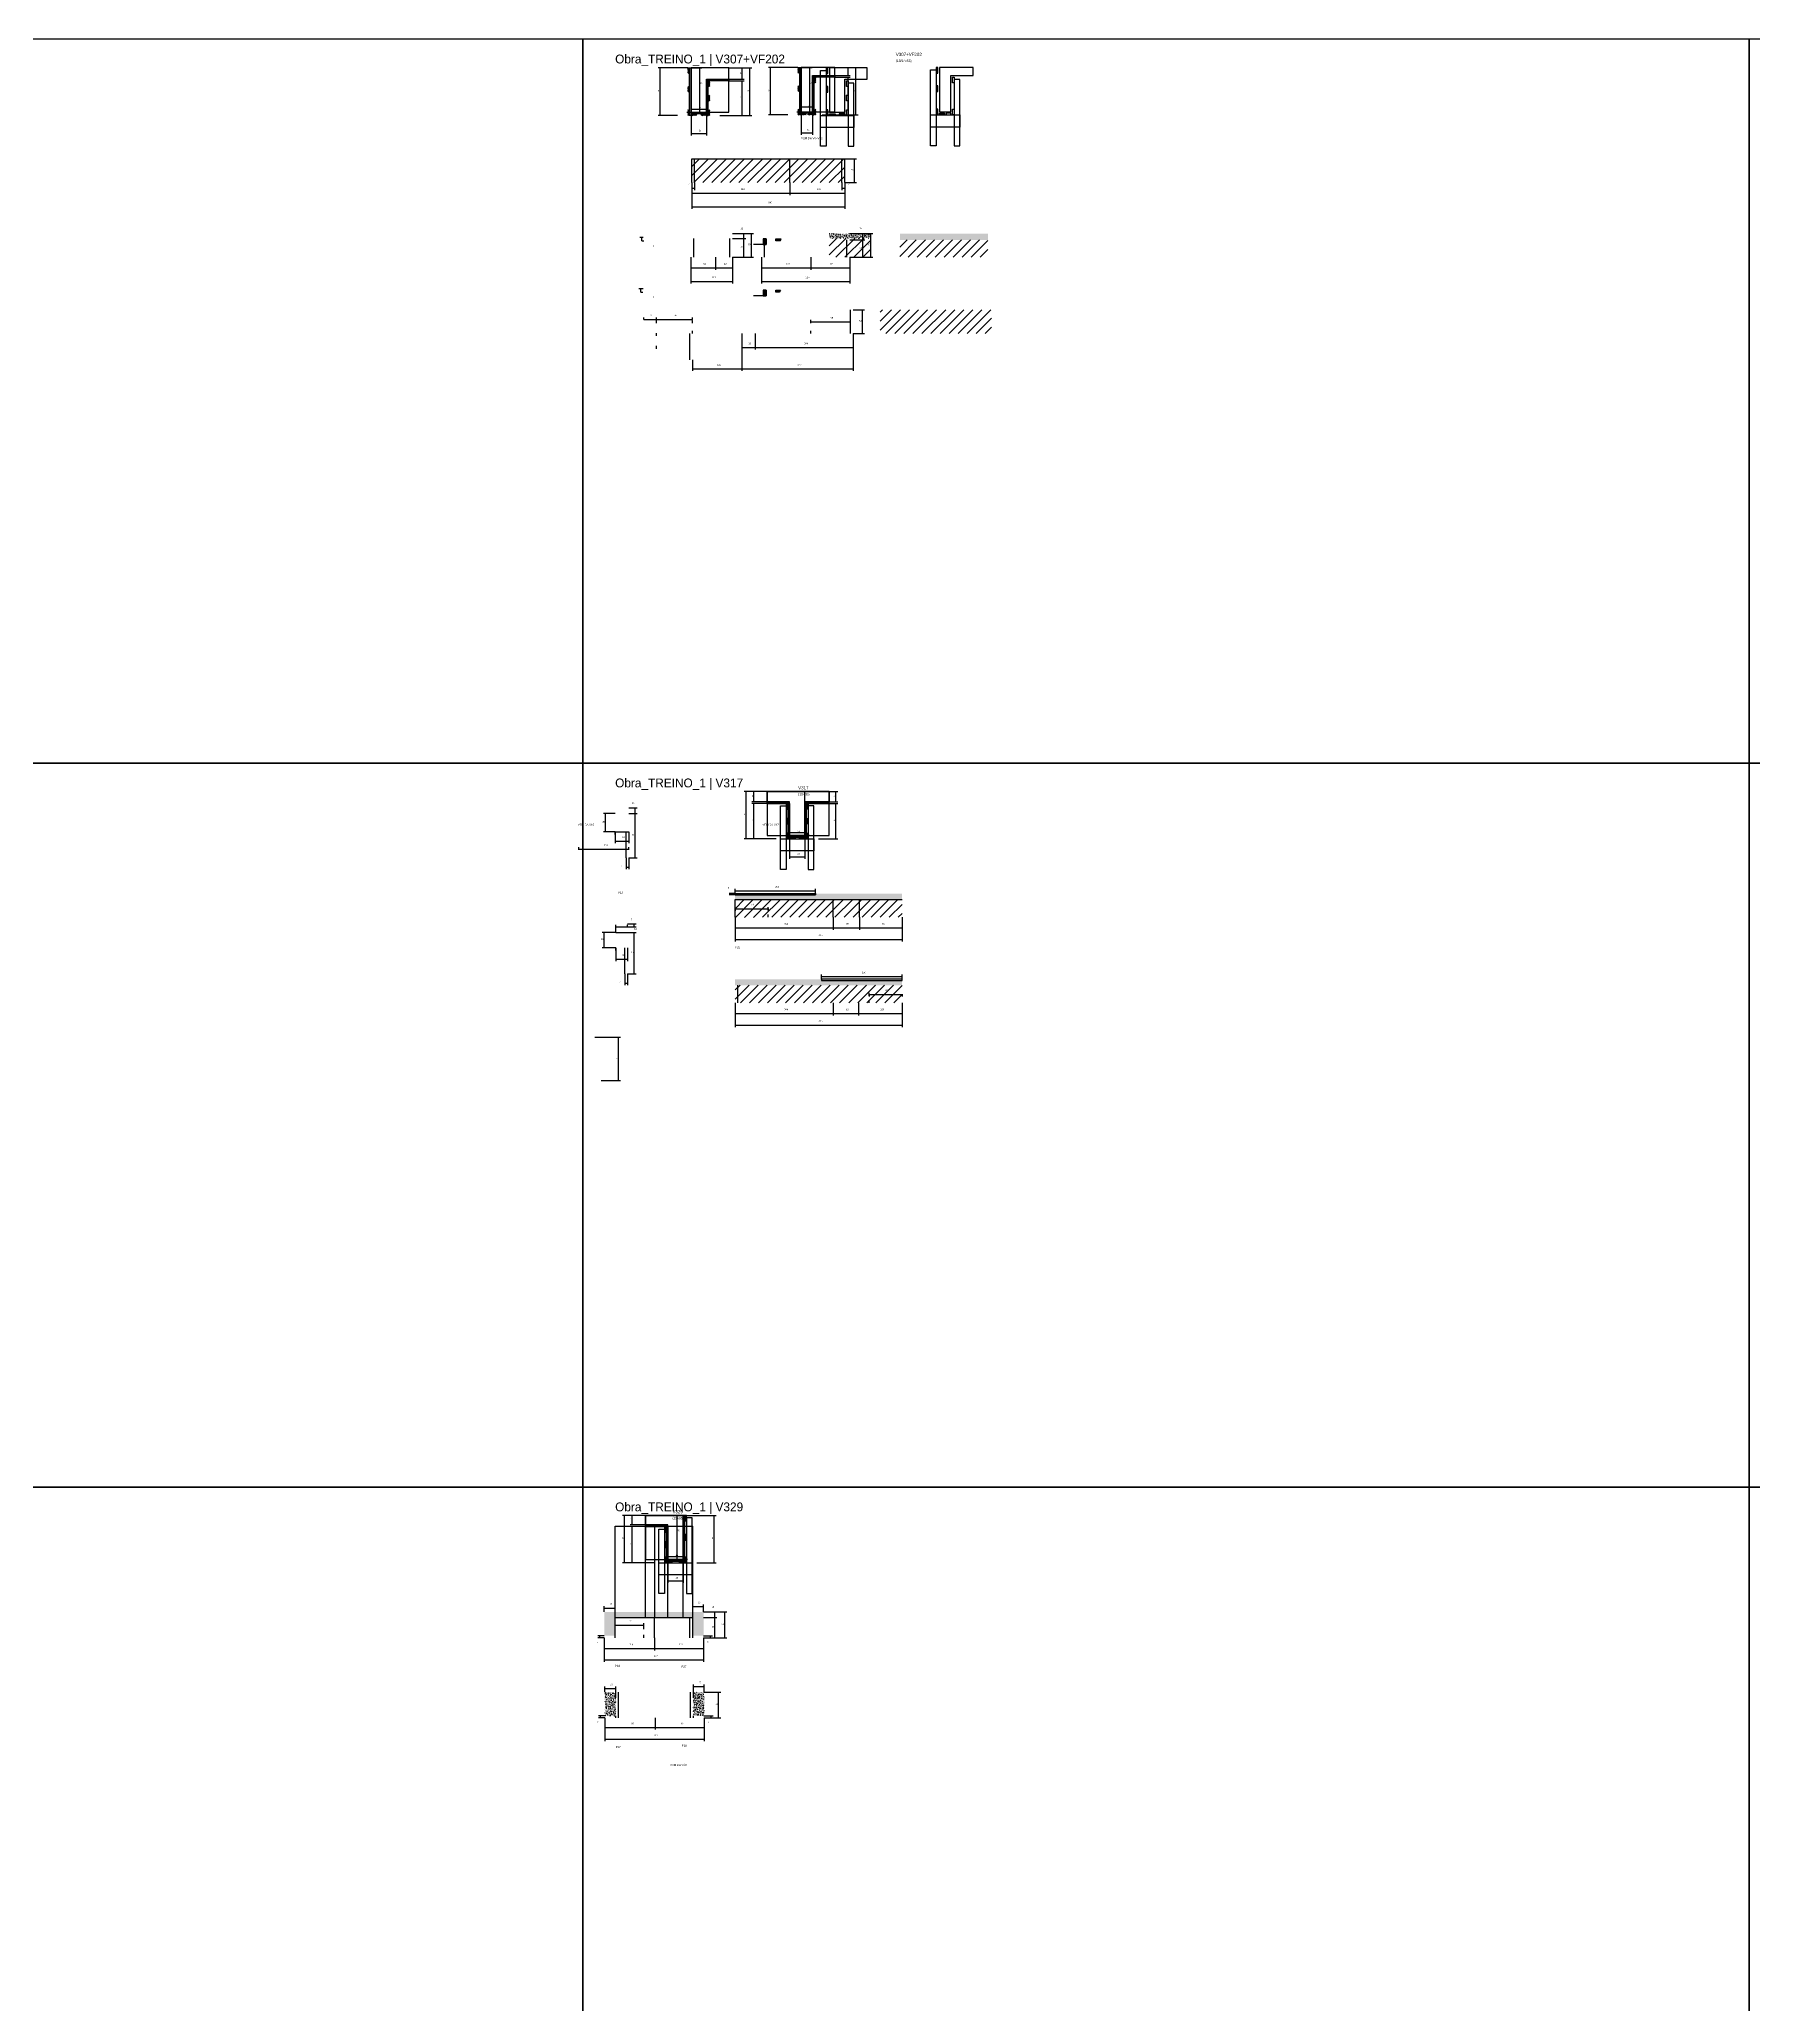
# Model space of a CAD drawing. Header units: metres. Extents: x -132 to 34800, y -36000 to 1848.
# Drawn here: x 16048 to 20311, y -3087 to 1800 of the extents above; entities that cross this region are included whole.
import ezdxf

# ---------------------------------------------------------------- set-up
doc = ezdxf.new("R2010")
doc.units = ezdxf.units.M
for name, color, linetype in [('CELL_BORDER', 8, 'Continuous'), ('CONCRETO', 251, 'Continuous'), ('COTA', 4, 'Continuous'), ('Cota Seção (2x)', 4, 'Continuous'), ('Hachura', 253, 'Continuous'), ('LABEL_ID', 3, 'Continuous'), ('Madeira', 126, 'Continuous'), ('NOMENCLATURA', 7, 'Continuous'), ('Painéis', 200, 'Continuous'), ('REAPROVEITAMENTO', 251, 'Continuous'), ('SARR_2.2x7', 40, 'Continuous'), ('SARR_3.5x7', 81, 'Continuous'), ('SARR_EDITAR', 141, 'Continuous'), ('Texto Seção', 7, 'Continuous')]:
    doc.layers.add(name, color=color, linetype=linetype)

msp = doc.modelspace()

# ---------------------------------------------------------------- hatches: boundary and pattern name
at = {"layer": 'COTA'}
h = msp.add_hatch(dxfattribs=at)
h.set_pattern_fill('AR-CONC', scale=0.03)
h.paths.add_polyline_path([(18115.9, 1317.1), (18012.4, 1317.1), (18012.4, 1305.1), (18115.9, 1305.1)])
h = msp.add_hatch(dxfattribs=at)
h.set_pattern_fill('AR-CONC', scale=0.03)
h.paths.add_polyline_path([(18407.1, 1317.1), (18188.1, 1317.1), (18188.1, 1301.1), (18407.1, 1301.1)])
h = msp.add_hatch(dxfattribs=at)
h.set_pattern_fill('AR-CONC', scale=0.03)
h.paths.add_polyline_path([(17978.4, -327), (17778.4, -327), (17778.4, -327), (17778.4, -339), (17778.4, -339), (18193.4, -339), (18193.4, -339), (18193.4, -324), (18193.4, -324), (17978.4, -324), (17978.4, -324), (17978.4, -327)])
h = msp.add_hatch(dxfattribs=at)
h.set_pattern_fill('AR-CONC', scale=0.03)
h.paths.add_polyline_path([(17993.4, -539.9), (18193.4, -539.9), (18193.4, -539.9), (18193.4, -551.9), (18193.4, -551.9), (17778.4, -551.9), (17778.4, -551.9), (17778.4, -536.9), (17778.4, -536.9), (17993.4, -536.9), (17993.4, -536.9), (17993.4, -539.9)])
h = msp.add_hatch(dxfattribs=at)
h.set_pattern_fill('AR-CONC', scale=0.03)
h.paths.add_polyline_path([(17480, -2124.3), (17673, -2124.3), (17673, -2124.3), (17673, -2169.3), (17673, -2169.3), (17700, -2169.3), (17700, -2169.3), (17700, -2110.3), (17700, -2110.3), (17452.8, -2110.3), (17452.8, -2110.3), (17453.1, -2169.3), (17453.1, -2169.3), (17480, -2169.3), (17480, -2169.3), (17480, -2124.3)])
h = msp.add_hatch(dxfattribs=at)
h.set_pattern_fill('AR-CONC', scale=0.03)
h.paths.add_polyline_path([(17481.5, -2368.8), (17481.5, -2309.8), (17481.5, -2309.8), (17454.4, -2309.8), (17454.4, -2309.8), (17454.6, -2368.8), (17454.6, -2368.8), (17481.5, -2368.8)])
h = msp.add_hatch(dxfattribs=at)
h.set_pattern_fill('AR-CONC', scale=0.03)
h.paths.add_polyline_path([(17674.5, -2309.8), (17674.5, -2368.8), (17674.5, -2368.8), (17701.5, -2368.8), (17701.5, -2368.8), (17701.5, -2309.8), (17701.5, -2309.8), (17674.5, -2309.8)])
at = {"layer": 'Hachura'}
h = msp.add_hatch(dxfattribs=at)
h.set_pattern_fill('ANSI31', scale=0.5)
h.paths.add_polyline_path([(17660.6, 1714.7), (17665, 1714.7), (17665, 1714.7), (17665, 1728.7), (17665, 1728.7), (17660.6, 1728.7), (17660.6, 1728.7), (17660.6, 1714.7)])
h = msp.add_hatch(color=8, dxfattribs=at)
h.dxf.hatch_style = 1
h.paths.add_polyline_path([(17665, 1728.7), (17669, 1728.7), (17669, 1728.7), (17669, 1610.7), (17669, 1610.7), (17665, 1610.7), (17665, 1610.7), (17665, 1728.7)])
h = msp.add_hatch(dxfattribs=at)
h.set_pattern_fill('ANSI31', scale=0.5)
h.paths.add_polyline_path([(17934.5, 1716), (17938.9, 1716), (17938.9, 1716), (17938.9, 1730), (17938.9, 1730), (17934.5, 1730), (17934.5, 1730), (17934.5, 1716)])
h = msp.add_hatch(color=8, dxfattribs=at)
h.dxf.hatch_style = 1
h.paths.add_polyline_path([(17938.9, 1730), (17942.9, 1730), (17942.9, 1730), (17942.9, 1612), (17942.9, 1612), (17938.9, 1612), (17938.9, 1612), (17938.9, 1730)])
h = msp.add_hatch(dxfattribs=at)
h.set_pattern_fill('ANSI31', scale=0.5)
h.paths.add_polyline_path([(17660.6, 1668.8), (17665, 1668.8), (17665, 1668.8), (17665, 1682.8), (17665, 1682.8), (17660.6, 1682.8), (17660.6, 1682.8), (17660.6, 1668.8)])
h = msp.add_hatch(color=8, dxfattribs=at)
h.dxf.hatch_style = 1
h.paths.add_polyline_path([(17707, 1696.7), (17707, 1700.7), (17707, 1700.7), (17762.6, 1700.7), (17762.6, 1700.7), (17762.6, 1696.7), (17762.6, 1696.7), (17707, 1696.7)])
h = msp.add_hatch(color=8, dxfattribs=at)
h.dxf.hatch_style = 1
h.paths.add_polyline_path([(17711, 1696.7), (17707, 1696.7), (17707, 1696.7), (17707, 1610.7), (17707, 1610.7), (17711, 1610.7), (17711, 1610.7), (17711, 1696.7)])
h = msp.add_hatch(dxfattribs=at)
h.set_pattern_fill('ANSI31', scale=0.5)
h.paths.add_polyline_path([(17715.4, 1682.7), (17711, 1682.7), (17711, 1682.7), (17711, 1696.7), (17711, 1696.7), (17715.4, 1696.7), (17715.4, 1696.7), (17715.4, 1682.7)])
h = msp.add_hatch(dxfattribs=at)
h.set_pattern_fill('ANSI31', scale=0.5)
h.paths.add_polyline_path([(17934.5, 1670.1), (17938.9, 1670.1), (17938.9, 1670.1), (17938.9, 1684.1), (17938.9, 1684.1), (17934.5, 1684.1), (17934.5, 1684.1), (17934.5, 1670.1)])
h = msp.add_hatch(color=8, dxfattribs=at)
h.dxf.hatch_style = 1
h.paths.add_polyline_path([(17970.9, 1706), (17970.9, 1710), (17970.9, 1710), (18026.5, 1710), (18026.5, 1710), (18026.5, 1706), (18026.5, 1706), (17970.9, 1706)])
h = msp.add_hatch(color=8, dxfattribs=at)
h.dxf.hatch_style = 1
h.paths.add_polyline_path([(17974.9, 1706), (17970.9, 1706), (17970.9, 1706), (17970.9, 1612), (17970.9, 1612), (17974.9, 1612), (17974.9, 1612), (17974.9, 1706)])
h = msp.add_hatch(dxfattribs=at)
h.set_pattern_fill('ANSI31', scale=0.5)
h.paths.add_polyline_path([(17979.3, 1692), (17974.9, 1692), (17974.9, 1692), (17974.9, 1706), (17974.9, 1706), (17979.3, 1706), (17979.3, 1706), (17979.3, 1692)])
h = msp.add_hatch(dxfattribs=at)
h.set_pattern_fill('ANSI31', scale=0.5)
h.paths.add_polyline_path([(17660.6, 1610.7), (17665, 1610.7), (17665, 1610.7), (17665, 1624.7), (17665, 1624.7), (17660.6, 1624.7), (17660.6, 1624.7), (17660.6, 1610.7)])
h = msp.add_hatch(color=8, dxfattribs=at)
h.dxf.hatch_style = 1
h.paths.add_polyline_path([(17669, 1615.1), (17669, 1618.7), (17669, 1618.7), (17707, 1618.7), (17707, 1618.7), (17707, 1615.1), (17707, 1615.1), (17669, 1615.1)])
h = msp.add_hatch(dxfattribs=at)
h.set_pattern_fill('ANSI31', scale=0.5)
h.paths.add_polyline_path([(17669, 1610.7), (17669, 1615.1), (17669, 1615.1), (17683, 1615.1), (17683, 1615.1), (17683, 1610.7), (17683, 1610.7), (17669, 1610.7)])
h = msp.add_hatch(dxfattribs=at)
h.set_pattern_fill('ANSI31', scale=0.5)
h.paths.add_polyline_path([(17707, 1610.7), (17707, 1615.1), (17707, 1615.1), (17693, 1615.1), (17693, 1615.1), (17693, 1610.7), (17693, 1610.7), (17707, 1610.7)])
h = msp.add_hatch(dxfattribs=at)
h.set_pattern_fill('ANSI31', scale=0.5)
h.paths.add_polyline_path([(17715.4, 1646.7), (17711, 1646.7), (17711, 1646.7), (17711, 1660.7), (17711, 1660.7), (17715.4, 1660.7), (17715.4, 1660.7), (17715.4, 1646.7)])
h = msp.add_hatch(dxfattribs=at)
h.set_pattern_fill('ANSI31', scale=0.5)
h.paths.add_polyline_path([(17715.4, 1610.7), (17711, 1610.7), (17711, 1610.7), (17711, 1624.7), (17711, 1624.7), (17715.4, 1624.7), (17715.4, 1624.7), (17715.4, 1610.7)])
h = msp.add_hatch(dxfattribs=at)
h.set_pattern_fill('ANSI31', scale=0.5)
h.paths.add_polyline_path([(17934.5, 1612), (17938.9, 1612), (17938.9, 1612), (17938.9, 1626), (17938.9, 1626), (17934.5, 1626), (17934.5, 1626), (17934.5, 1612)])
h = msp.add_hatch(color=8, dxfattribs=at)
h.dxf.hatch_style = 1
h.paths.add_polyline_path([(17942.9, 1616.4), (17942.9, 1620), (17942.9, 1620), (17970.9, 1620), (17970.9, 1620), (17970.9, 1616.4), (17970.9, 1616.4), (17942.9, 1616.4)])
h = msp.add_hatch(dxfattribs=at)
h.set_pattern_fill('ANSI31', scale=0.5)
h.paths.add_polyline_path([(17942.9, 1612), (17942.9, 1616.4), (17942.9, 1616.4), (17954.9, 1616.4), (17954.9, 1616.4), (17954.9, 1612), (17954.9, 1612), (17942.9, 1612)])
h = msp.add_hatch(dxfattribs=at)
h.set_pattern_fill('ANSI31', scale=0.5)
h.paths.add_polyline_path([(17970.9, 1612), (17970.9, 1616.4), (17970.9, 1616.4), (17958.9, 1616.4), (17958.9, 1616.4), (17958.9, 1612), (17958.9, 1612), (17970.9, 1612)])
h = msp.add_hatch(dxfattribs=at)
h.set_pattern_fill('ANSI31', scale=0.5)
h.paths.add_polyline_path([(17979.3, 1612), (17974.9, 1612), (17974.9, 1612), (17974.9, 1626), (17974.9, 1626), (17979.3, 1626), (17979.3, 1626), (17979.3, 1612)])
h = msp.add_hatch(dxfattribs=at)
h.set_pattern_fill('ANSI31', scale=0.5)
h.paths.add_polyline_path([(17855.4, 1303.5), (17848.4, 1303.5), (17848.4, 1289.5), (17855.4, 1289.5)])
h = msp.add_hatch(dxfattribs=at)
h.set_pattern_fill('ANSI31', scale=0.5)
h.paths.add_polyline_path([(17892.3, 1303.5), (17890.5, 1299.1), (17890.5, 1299.1), (17879.7, 1299.1), (17879.7, 1299.1), (17879.7, 1303.5), (17879.7, 1303.5), (17892.3, 1303.5)])
h = msp.add_hatch(dxfattribs=at)
h.set_pattern_fill('ANSI31', scale=0.5)
h.paths.add_polyline_path([(17855.4, 1176), (17848.4, 1176), (17848.4, 1162), (17855.4, 1162)])
h = msp.add_hatch(dxfattribs=at)
h.set_pattern_fill('ANSI31', scale=0.5)
h.paths.add_polyline_path([(17891.1, 1176), (17887.9, 1171.6), (17887.9, 1171.6), (17879.7, 1171.6), (17879.7, 1171.6), (17879.7, 1176), (17879.7, 1176), (17891.1, 1176)])
h = msp.add_hatch(color=8, dxfattribs=at)
h.dxf.hatch_style = 1
h.paths.add_polyline_path([(17913.9, -100), (17913.9, -96), (17913.9, -96), (17858.3, -96), (17858.3, -96), (17858.3, -100), (17858.3, -100), (17913.9, -100)])
h = msp.add_hatch(color=8, dxfattribs=at)
h.dxf.hatch_style = 1
h.paths.add_polyline_path([(18011.9, -100), (18011.9, -96), (18011.9, -96), (17951.9, -96), (17951.9, -96), (17951.9, -100), (17951.9, -100), (18011.9, -100)])
h = msp.add_hatch(dxfattribs=at)
h.set_pattern_fill('ANSI31', scale=0.5)
h.paths.add_polyline_path([(17905.5, -114), (17909.9, -114), (17909.9, -114), (17909.9, -100), (17909.9, -100), (17905.5, -100), (17905.5, -100), (17905.5, -114)])
h = msp.add_hatch(dxfattribs=at)
h.set_pattern_fill('ANSI31', scale=0.5)
h.paths.add_polyline_path([(17905.5, -151), (17909.9, -151), (17909.9, -151), (17909.9, -137), (17909.9, -137), (17905.5, -137), (17905.5, -137), (17905.5, -151)])
h = msp.add_hatch(color=8, dxfattribs=at)
h.dxf.hatch_style = 1
h.paths.add_polyline_path([(17909.9, -100), (17913.9, -100), (17913.9, -100), (17913.9, -188), (17913.9, -188), (17909.9, -188), (17909.9, -188), (17909.9, -100)])
h = msp.add_hatch(color=8, dxfattribs=at)
h.dxf.hatch_style = 1
h.paths.add_polyline_path([(17955.9, -98), (17951.9, -98), (17951.9, -98), (17951.9, -188), (17951.9, -188), (17955.9, -188), (17955.9, -188), (17955.9, -98)])
h = msp.add_hatch(dxfattribs=at)
h.set_pattern_fill('ANSI31', scale=0.5)
h.paths.add_polyline_path([(17960.3, -114), (17955.9, -114), (17955.9, -114), (17955.9, -100), (17955.9, -100), (17960.3, -100), (17960.3, -100), (17960.3, -114)])
h = msp.add_hatch(dxfattribs=at)
h.set_pattern_fill('ANSI31', scale=0.5)
h.paths.add_polyline_path([(17960.3, -151), (17955.9, -151), (17955.9, -151), (17955.9, -137), (17955.9, -137), (17960.3, -137), (17960.3, -137), (17960.3, -151)])
h = msp.add_hatch(dxfattribs=at)
h.set_pattern_fill('ANSI31', scale=0.5)
h.paths.add_polyline_path([(17905.5, -188), (17909.9, -188), (17909.9, -188), (17909.9, -174), (17909.9, -174), (17905.5, -174), (17905.5, -174), (17905.5, -188)])
h = msp.add_hatch(color=8, dxfattribs=at)
h.dxf.hatch_style = 1
h.paths.add_polyline_path([(17951.9, -183.6), (17951.9, -180), (17951.9, -180), (17913.9, -180), (17913.9, -180), (17913.9, -183.6), (17913.9, -183.6), (17951.9, -183.6)])
h = msp.add_hatch(dxfattribs=at)
h.set_pattern_fill('ANSI31', scale=0.5)
h.paths.add_polyline_path([(17913.9, -188), (17913.9, -183.6), (17913.9, -183.6), (17927.9, -183.6), (17927.9, -183.6), (17927.9, -188), (17927.9, -188), (17913.9, -188)])
h = msp.add_hatch(dxfattribs=at)
h.set_pattern_fill('ANSI31', scale=0.5)
h.paths.add_polyline_path([(17951.9, -188), (17951.9, -183.6), (17951.9, -183.6), (17937.9, -183.6), (17937.9, -183.6), (17937.9, -188), (17937.9, -188), (17951.9, -188)])
h = msp.add_hatch(dxfattribs=at)
h.set_pattern_fill('ANSI31', scale=0.5)
h.paths.add_polyline_path([(17960.3, -188), (17955.9, -188), (17955.9, -188), (17955.9, -174), (17955.9, -174), (17960.3, -174), (17960.3, -174), (17960.3, -188)])
h = msp.add_hatch(color=8, dxfattribs=at)
h.dxf.hatch_style = 1
h.paths.add_polyline_path([(17611.3, -1898), (17611.3, -1894), (17611.3, -1894), (17555.7, -1894), (17555.7, -1894), (17555.7, -1898), (17555.7, -1898), (17611.3, -1898)])
h = msp.add_hatch(dxfattribs=at)
h.set_pattern_fill('ANSI31', scale=0.5)
h.paths.add_polyline_path([(17602.9, -1912), (17607.3, -1912), (17607.3, -1912), (17607.3, -1898), (17607.3, -1898), (17602.9, -1898), (17602.9, -1898), (17602.9, -1912)])
h = msp.add_hatch(color=8, dxfattribs=at)
h.dxf.hatch_style = 1
h.paths.add_polyline_path([(17611.3, -1898), (17607.3, -1898), (17607.3, -1898), (17607.3, -1988), (17607.3, -1988), (17611.3, -1988), (17611.3, -1988), (17611.3, -1898)])
h = msp.add_hatch(color=8, dxfattribs=at)
h.dxf.hatch_style = 1
h.paths.add_polyline_path([(17653.3, -1870), (17649.3, -1870), (17649.3, -1870), (17649.3, -1988), (17649.3, -1988), (17653.3, -1988), (17653.3, -1988), (17653.3, -1870)])
h = msp.add_hatch(dxfattribs=at)
h.set_pattern_fill('ANSI31', scale=0.5)
h.paths.add_polyline_path([(17653.3, -1884), (17657.7, -1884), (17657.7, -1884), (17657.7, -1870), (17657.7, -1870), (17653.3, -1870), (17653.3, -1870), (17653.3, -1884)])
h = msp.add_hatch(dxfattribs=at)
h.set_pattern_fill('ANSI31', scale=0.5)
h.paths.add_polyline_path([(17602.9, -1950), (17607.3, -1950), (17607.3, -1950), (17607.3, -1936), (17607.3, -1936), (17602.9, -1936), (17602.9, -1936), (17602.9, -1950)])
h = msp.add_hatch(dxfattribs=at)
h.set_pattern_fill('ANSI31', scale=0.5)
h.paths.add_polyline_path([(17653.3, -1932), (17657.7, -1932), (17657.7, -1932), (17657.7, -1918), (17657.7, -1918), (17653.3, -1918), (17653.3, -1918), (17653.3, -1932)])
h = msp.add_hatch(dxfattribs=at)
h.set_pattern_fill('ANSI31', scale=0.5)
h.paths.add_polyline_path([(17602.9, -1988), (17607.3, -1988), (17607.3, -1988), (17607.3, -1974), (17607.3, -1974), (17602.9, -1974), (17602.9, -1974), (17602.9, -1988)])
h = msp.add_hatch(color=8, dxfattribs=at)
h.dxf.hatch_style = 1
h.paths.add_polyline_path([(17649.3, -1983.6), (17649.3, -1980), (17649.3, -1980), (17611.3, -1980), (17611.3, -1980), (17611.3, -1983.6), (17611.3, -1983.6), (17649.3, -1983.6)])
h = msp.add_hatch(dxfattribs=at)
h.set_pattern_fill('ANSI31', scale=0.5)
h.paths.add_polyline_path([(17611.3, -1988), (17611.3, -1983.6), (17611.3, -1983.6), (17621.3, -1983.6), (17621.3, -1983.6), (17621.3, -1988), (17621.3, -1988), (17611.3, -1988)])
h = msp.add_hatch(dxfattribs=at)
h.set_pattern_fill('ANSI31', scale=0.5)
h.paths.add_polyline_path([(17649.3, -1988), (17649.3, -1983.6), (17649.3, -1983.6), (17639.3, -1983.6), (17639.3, -1983.6), (17639.3, -1988), (17639.3, -1988), (17649.3, -1988)])
h = msp.add_hatch(dxfattribs=at)
h.set_pattern_fill('ANSI31', scale=0.5)
h.paths.add_polyline_path([(17653.3, -1988), (17657.7, -1988), (17657.7, -1988), (17657.7, -1974), (17657.7, -1974), (17653.3, -1974), (17653.3, -1974), (17653.3, -1988)])
at = {"layer": 'REAPROVEITAMENTO'}
h = msp.add_hatch(dxfattribs=at)
h.set_pattern_fill('ANSI31', scale=5)
h.paths.add_polyline_path([(18050.9, 1443.8), (18050.9, 1502.8), (18050.9, 1502.8), (17670.4, 1502.8), (17670.4, 1502.8), (17670.4, 1443.8), (17670.4, 1443.8), (18050.9, 1443.8)])
h = msp.add_hatch(dxfattribs=at)
h.set_pattern_fill('ANSI31', scale=5)
h.paths.add_polyline_path([(18115.9, 1258.1), (18115.9, 1305.1), (18115.9, 1305.1), (18012.4, 1305.1), (18012.4, 1305.1), (18012.4, 1258.1), (18012.4, 1258.1), (18115.9, 1258.1)])
h = msp.add_hatch(dxfattribs=at)
h.set_pattern_fill('ANSI31', scale=5)
h.paths.add_polyline_path([(18407.1, 1258.1), (18407.1, 1301.1), (18407.1, 1301.1), (18188.1, 1301.1), (18188.1, 1301.1), (18188.1, 1258.1), (18188.1, 1258.1), (18407.1, 1258.1)])
h = msp.add_hatch(dxfattribs=at)
h.set_pattern_fill('ANSI31', scale=5)
h.paths.add_polyline_path([(18139.1, 1127.2), (18139.1, 1068.2), (18139.1, 1068.2), (18416.1, 1068.2), (18416.1, 1068.2), (18416.1, 1127.2), (18416.1, 1127.2), (18139.1, 1127.2)])
h = msp.add_hatch(dxfattribs=at)
h.set_pattern_fill('ANSI31', scale=5)
h.paths.add_polyline_path([(18193.4, -382.7), (18193.4, -338.7), (18193.4, -338.7), (17778.4, -339.2), (17778.4, -339.2), (17778.4, -383.2), (17778.4, -383.2), (18193.4, -382.7)])
h = msp.add_hatch(dxfattribs=at)
h.set_pattern_fill('ANSI31', scale=5)
h.paths.add_polyline_path([(17778.4, -595.6), (17778.4, -551.6), (17778.4, -551.6), (18193.4, -551.9), (18193.4, -551.9), (18193.4, -595.9), (18193.4, -595.9), (17778.4, -595.6)])

# ---------------------------------------------------------------- linework, layer by layer
at = {"layer": 'CELL_BORDER'}
for points in [[(14500, 0), (17400, 0), (17400, 1800), (14500, 1800)], [(17400, 0), (20300, 0), (20300, 1800), (17400, 1800)], [(20300, 0), (23200, 0), (23200, 1800), (20300, 1800)], [(14500, -1800), (17400, -1800), (17400, 0), (14500, 0)], [(17400, -1800), (20300, -1800), (20300, 0), (17400, 0)], [(20300, -1800), (23200, -1800), (23200, 0), (20300, 0)], [(14500, -3600), (17400, -3600), (17400, -1800), (14500, -1800)], [(17400, -3600), (20300, -3600), (20300, -1800), (17400, -1800)], [(20300, -3600), (23200, -3600), (23200, -1800), (20300, -1800)]]:
    msp.add_lwpolyline(points, close=True, dxfattribs=at)
at = {"layer": 'CONCRETO'}
for points in [[(17669, 1618.7), (17762.6, 1618.7), (17762.6, 1728.7), (17669, 1728.7)], [(17942.9, 1620), (18026.5, 1620), (18026.5, 1730), (17942.9, 1730)], [(18106.5, 1700.7), (18106.5, 1728.7), (18012.9, 1728.7), (18012.9, 1700.7), (18012.9, 1700.7), (18012.9, 1618.7), (18050.9, 1618.7), (18050.9, 1700.7)], [(18370.4, 1710), (18370.4, 1730), (18286.8, 1730), (18286.8, 1702), (18286.8, 1702), (18286.8, 1620), (18314.8, 1620), (18314.8, 1710)], [(17858.3, -96), (17858.3, -70), (18011.9, -70), (18011.9, -96), (17951.9, -96), (17951.9, -180), (17913.9, -180), (17913.9, -96)], [(17858.3, -180), (18011.9, -180), (18011.9, -70), (17858.3, -70)], [(17555.7, -1894), (17555.7, -1870), (17611.3, -1870), (17611.3, -1870), (17649.3, -1870), (17649.3, -1980), (17611.3, -1980), (17611.3, -1894)], [(17555.7, -1980), (17649.3, -1980), (17649.3, -1870), (17555.7, -1870)]]:
    msp.add_lwpolyline(points, close=True, dxfattribs=at)
at = {"layer": 'COTA'}
for p, q in [((17660.6, 1728.7), (17587.1, 1728.7)), ((17592.1, 1610.7), (17592.1, 1728.7)), ((17762.6, 1728.7), (17820, 1728.7)), ((17762.6, 1728.7), (17800.6, 1728.7)), ((17795.6, 1700.7), (17795.6, 1728.7)), ((17815, 1610.7), (17815, 1728.7)), ((17934.5, 1730), (17861.1, 1730)), ((17866.1, 1612), (17866.1, 1730)), ((18026.5, 1730), (18083.9, 1730)), ((18026.5, 1730), (18064.6, 1730)), ((18059.6, 1710), (18059.6, 1730)), ((18078.9, 1612), (18078.9, 1730)), ((17762.6, 1700.7), (17800.6, 1700.7)), ((17762.6, 1696.7), (17800.6, 1696.7)), ((17795.6, 1610.7), (17795.6, 1696.7)), ((18026.5, 1710), (18064.6, 1710)), ((18026.5, 1706), (18064.6, 1706)), ((18059.6, 1612), (18059.6, 1706)), ((17635.4, 1610.7), (17587.1, 1610.7)), ((17669, 1610.7), (17669, 1561)), ((17669, 1566), (17707, 1566)), ((17707, 1610.7), (17707, 1561)), ((17740.6, 1610.7), (17820, 1610.7)), ((17740.6, 1610.7), (17800.6, 1610.7)), ((17909.3, 1612), (17861.1, 1612)), ((17942.9, 1612), (17942.9, 1562.3)), ((17942.9, 1567.3), (17970.9, 1567.3)), ((17970.9, 1612), (17970.9, 1562.3)), ((17994.5, 1612), (18083.9, 1612)), ((17994.5, 1612), (18064.6, 1612)), ((18050.9, 1502.8), (18079.8, 1502.8)), ((18074.8, 1443.8), (18074.8, 1502.8)), ((17670.4, 1443.8), (17670.4, 1412.3)), ((17670.4, 1443.8), (17670.4, 1378.7)), ((17670.4, 1443.8), (17670.4, 1424.9)), ((17670.4, 1429.9), (17677.4, 1429.9)), ((17670.4, 1417.3), (17914.4, 1417.3)), ((17677.4, 1443.8), (17677.4, 1424.9)), ((17914.4, 1443.8), (17914.4, 1412.3)), ((17914.4, 1443.8), (17914.4, 1412.3)), ((17914.4, 1417.3), (18050.9, 1417.3)), ((18043.9, 1443.8), (18043.9, 1424.9)), ((18043.9, 1429.9), (18050.9, 1429.9)), ((18050.9, 1443.8), (18050.9, 1412.3)), ((18050.9, 1443.8), (18050.9, 1378.7)), ((18050.9, 1443.8), (18050.9, 1424.9)), ((18050.9, 1443.8), (18079.8, 1443.8)), ((17670.4, 1383.7), (18050.9, 1383.7)), ((17549.8, 1307.1), (17541.6, 1307.1)), ((17546.6, 1299.1), (17546.6, 1307.1)), ((17546.6, 1299.1), (17551.6, 1299.1)), ((17772, 1317.1), (17804.9, 1317.1)), ((17772, 1317.1), (17824, 1317.1)), ((17772, 1305.1), (17804.9, 1305.1)), ((17772, 1305.1), (17804.9, 1305.1)), ((17799.9, 1305.1), (17799.9, 1317.1)), ((17799.9, 1258.1), (17799.9, 1305.1)), ((17819, 1258.1), (17819, 1317.1)), ((18063.2, 1317.1), (18100.7, 1317.1)), ((18063.2, 1317.1), (18120.4, 1317.1)), ((18063.2, 1301.1), (18100.7, 1301.1)), ((18063.2, 1301.1), (18100.7, 1301.1)), ((18095.7, 1301.1), (18095.7, 1317.1)), ((18095.7, 1258.1), (18095.7, 1301.1)), ((18115.4, 1258.1), (18115.4, 1317.1)), ((17668.5, 1258.1), (17668.5, 1226.6)), ((17668.5, 1258.1), (17668.5, 1193)), ((17668.5, 1231.6), (17729.5, 1231.6)), ((17729.5, 1258.1), (17729.5, 1226.6)), ((17729.5, 1258.1), (17729.5, 1226.6)), ((17729.5, 1231.6), (17772, 1231.6)), ((17772, 1258.1), (17772, 1226.6)), ((17772, 1258.1), (17772, 1193)), ((17772, 1258.1), (17804.9, 1258.1)), ((17772, 1258.1), (17824, 1258.1)), ((17844.2, 1258.1), (17844.2, 1226.6)), ((17844.2, 1258.1), (17844.2, 1193)), ((17844.2, 1231.6), (17966.2, 1231.6)), ((17966.2, 1258.1), (17966.2, 1226.6)), ((17966.2, 1258.1), (17966.2, 1226.6)), ((17966.2, 1231.6), (18063.2, 1231.6)), ((18063.2, 1258.1), (18063.2, 1226.6)), ((18063.2, 1258.1), (18063.2, 1193)), ((18063.2, 1258.1), (18100.7, 1258.1)), ((18063.2, 1258.1), (18120.4, 1258.1)), ((17549.8, 1179.6), (17539, 1179.6)), ((17544, 1171.6), (17544, 1179.6)), ((17668.5, 1198), (17772, 1198)), ((17844.2, 1198), (18063.2, 1198)), ((17544, 1171.6), (17549, 1171.6)), ((18072.2, 1127.2), (18100, 1127.2)), ((18095, 1068.2), (18095, 1127.2)), ((17551.5, 1103.5), (17551.5, 1108.5)), ((17551.5, 1103.5), (17582.5, 1103.5)), ((17582.5, 1103.5), (17582.5, 1108.5)), ((17582.5, 1103.5), (17582.5, 1108.5)), ((17582.5, 1103.5), (17672.5, 1103.5)), ((17672.5, 1103.5), (17672.5, 1108.5)), ((17966.2, 1097.7), (17966.2, 1102.7)), ((17966.2, 1097.7), (18065.3, 1097.7)), ((18065.3, 1097.7), (18065.3, 1102.7)), ((17795.2, 1068.2), (17795.2, 975.7)), ((17795.2, 1068.2), (17795.2, 1028.5)), ((17795.2, 1068.2), (17795.2, 975.7)), ((17795.2, 1033.5), (17828.2, 1033.5)), ((17828.2, 1068.2), (17828.2, 1028.5)), ((17828.2, 1068.2), (17828.2, 1028.5)), ((17828.2, 1033.5), (18072.2, 1033.5)), ((18072.2, 1068.2), (18100, 1068.2)), ((18072.2, 1068.2), (18072.2, 975.7)), ((18072.2, 1068.2), (18072.2, 1028.5)), ((17672.5, 1003.2), (17672.5, 975.7)), ((17672.5, 980.7), (17795.2, 980.7)), ((17795.2, 980.7), (18072.2, 980.7)), ((17858.3, -70), (17800.9, -70)), ((17805.9, -188), (17805.9, -70)), ((17858.3, -70), (17820.2, -70)), ((17858.3, -96), (17820.2, -96)), ((17825.2, -96), (17825.2, -70)), ((18011.9, -70), (18033.8, -70)), ((18011.9, -96), (18033.8, -96)), ((18028.8, -96), (18028.8, -70)), ((17514, -111.2), (17534.8, -111.2)), ((17514, -125.2), (17534.8, -125.2)), ((17514, -125.2), (17534.8, -125.2)), ((17529.8, -125.2), (17529.8, -111.2)), ((17529.8, -235.2), (17529.8, -125.2)), ((17858.3, -100), (17820.2, -100)), ((17825.2, -188), (17825.2, -100)), ((18011.9, -100), (18033.8, -100)), ((18028.8, -188), (18028.8, -100)), ((17880.3, -188), (17800.9, -188)), ((17880.3, -188), (17820.2, -188)), ((17913.9, -188), (17913.9, -237.7)), ((17951.9, -188), (17951.9, -237.7)), ((17985.5, -188), (18033.8, -188)), ((17507, -235.2), (17507, -263.4)), ((17514, -235.2), (17534.8, -235.2)), ((17514, -235.2), (17514, -263.4)), ((17913.9, -232.7), (17951.9, -232.7)), ((17507, -258.4), (17514, -258.4)), ((17778.4, -324), (17763.6, -324)), ((17778.4, -327), (17763.6, -327)), ((17768.6, -327), (17768.6, -324)), ((17778.4, -324), (17778.4, -312.3)), ((17778.4, -317.3), (17978.4, -317.3)), ((17978.4, -324), (17978.4, -312.3)), ((17778.4, -361), (17778.4, -366.7)), ((17778.4, -361.7), (17860.4, -361.7)), ((17778.4, -383), (17778.4, -414.5)), ((17778.4, -383), (17778.4, -443.1)), ((17860.4, -361), (17860.4, -366.7)), ((18022.4, -383), (18022.4, -414.5)), ((18022.4, -383), (18022.4, -414.5)), ((18087.4, -383), (18087.4, -414.5)), ((18087.4, -383), (18087.4, -414.5)), ((18193.4, -383), (18193.4, -414.5)), ((18193.4, -383), (18193.4, -443.1)), ((17481.8, -420.6), (17481.8, -401.6)), ((17481.8, -406.6), (17510.8, -406.6)), ((17481.8, -420.6), (17532.2, -420.6)), ((17510.8, -399.6), (17532.2, -399.6)), ((17510.8, -406.6), (17510.8, -401.6)), ((17510.8, -406.6), (17532.2, -406.6)), ((17527.2, -406.6), (17527.2, -399.6)), ((17527.2, -523.6), (17527.2, -420.6)), ((17778.4, -409.5), (18022.4, -409.5)), ((17778.4, -438.1), (18193.4, -438.1)), ((18022.4, -409.5), (18087.4, -409.5)), ((18087.4, -409.5), (18193.4, -409.5)), ((17503.8, -523.6), (17503.8, -551.8)), ((17510.8, -523.6), (17532.2, -523.6)), ((17510.8, -523.6), (17510.8, -551.8)), ((17993.4, -536.9), (17993.4, -525.2)), ((17993.4, -530.2), (18193.4, -530.2)), ((18193.4, -536.9), (18193.4, -525.2)), ((17503.8, -546.8), (17510.8, -546.8)), ((18111.4, -573.9), (18111.4, -579.6)), ((18111.4, -574.6), (18193.4, -574.6)), ((18193.4, -573.9), (18193.4, -579.6)), ((17778.4, -595.9), (17778.4, -627.4)), ((17778.4, -595.9), (17778.4, -656)), ((17778.4, -622.4), (18022.4, -622.4)), ((18022.4, -595.9), (18022.4, -627.4)), ((18022.4, -595.9), (18022.4, -627.4)), ((18022.4, -622.4), (18085.4, -622.4)), ((18085.4, -595.9), (18085.4, -627.4)), ((18085.4, -595.9), (18085.4, -627.4)), ((18085.4, -622.4), (18193.4, -622.4)), ((18193.4, -595.9), (18193.4, -627.4)), ((18193.4, -595.9), (18193.4, -656)), ((17429.6, -681), (17493.5, -681)), ((17488.5, -789), (17488.5, -681)), ((17778.4, -651), (18193.4, -651)), ((17445.2, -789), (17493.5, -789)), ((17603.3, -1870), (17498.3, -1870)), ((17503.3, -1988), (17503.3, -1870)), ((17555.7, -1870), (17517.6, -1870)), ((17555.7, -1894), (17517.6, -1894)), ((17555.7, -1898), (17517.6, -1898)), ((17522.6, -1894), (17522.6, -1870)), ((17522.6, -1988), (17522.6, -1898)), ((17657.7, -1870), (17731.2, -1870)), ((17726.2, -1988), (17726.2, -1870)), ((17577.7, -1988), (17498.3, -1988)), ((17577.7, -1988), (17517.6, -1988)), ((17611.3, -1988), (17611.3, -2037.7)), ((17649.3, -1988), (17649.3, -2037.7)), ((17682.9, -1988), (17731.2, -1988)), ((17611.3, -2032.7), (17649.3, -2032.7)), ((17480, -2146.8), (17480, -2138.3)), ((17480, -2143.3), (17551, -2143.3)), ((17551, -2149.3), (17551, -2138.3)), ((17700, -2110.3), (17733.2, -2110.3)), ((17700, -2110.3), (17758, -2110.3)), ((17700, -2124.3), (17733.2, -2124.3)), ((17700, -2124.3), (17733.2, -2124.3)), ((17728.2, -2124.3), (17728.2, -2110.3)), ((17728.2, -2174.3), (17728.2, -2124.3)), ((17753, -2174.3), (17753, -2110.3)), ((17453, -2174.3), (17453, -2205.9)), ((17453, -2174.3), (17453, -2234.4)), ((17578, -2174.3), (17578, -2205.9)), ((17578, -2174.3), (17578, -2205.9)), ((17700, -2174.3), (17700, -2205.9)), ((17700, -2174.3), (17700, -2234.4)), ((17700, -2174.3), (17733.2, -2174.3)), ((17700, -2174.3), (17758, -2174.3)), ((17453, -2200.9), (17578, -2200.9)), ((17453, -2229.4), (17700, -2229.4)), ((17578, -2200.9), (17700, -2200.9)), ((17701.5, -2309.8), (17742.4, -2309.8)), ((17737.4, -2373.8), (17737.4, -2309.8)), ((17454.5, -2373.8), (17454.5, -2402.9)), ((17454.5, -2373.8), (17454.5, -2431.4)), ((17579.5, -2373.8), (17579.5, -2402.9)), ((17579.5, -2373.8), (17579.5, -2402.9)), ((17701.5, -2373.8), (17701.5, -2402.9)), ((17701.5, -2373.8), (17701.5, -2431.4)), ((17701.5, -2373.8), (17742.4, -2373.8)), ((17454.5, -2397.9), (17579.5, -2397.9)), ((17454.5, -2426.4), (17701.5, -2426.4)), ((17579.5, -2397.9), (17701.5, -2397.9))]:
    msp.add_line(p, q, dxfattribs=at)
at = {"layer": 'Cota Seção (2x)'}
for p, q in [((17660.6, 1728.7), (17695.5, 1728.7)), ((17690.5, 1618.7), (17690.5, 1728.7)), ((17934.5, 1730), (17969.5, 1730)), ((17964.5, 1620), (17964.5, 1730)), ((17658, 1618.7), (17695.5, 1618.7)), ((17669, 1610.7), (17669, 1631.7)), ((17669, 1626.7), (17707, 1626.7)), ((17707, 1610.7), (17707, 1631.7)), ((17931.9, 1620), (17969.5, 1620)), ((17942.9, 1612), (17942.9, 1637)), ((17942.9, 1632), (17970.9, 1632)), ((17970.9, 1612), (17970.9, 1637)), ((17962.9, -70), (17946.4, -70)), ((17951.4, -180), (17951.4, -70)), ((17480, -125.2), (17451.2, -125.2)), ((17456.2, -170.2), (17456.2, -125.2)), ((17480, -170.2), (17451.2, -170.2)), ((17480, -170.2), (17480, -199.1)), ((17480, -194.1), (17514, -194.1)), ((17514, -170.2), (17514, -199.1)), ((17913.9, -188), (17913.9, -167)), ((17913.9, -172), (17951.9, -172)), ((17962.9, -180), (17946.4, -180)), ((17951.9, -188), (17951.9, -167)), ((17390, -215.4), (17390, -209)), ((17390, -214), (17514, -214)), ((17514, -215.4), (17514, -209)), ((17481.8, -420.6), (17448, -420.6)), ((17453, -458.6), (17453, -420.6)), ((17481.8, -458.6), (17448, -458.6)), ((17481.8, -458.6), (17481.8, -492.4)), ((17481.8, -487.4), (17510.8, -487.4)), ((17510.8, -458.6), (17510.8, -492.4)), ((17649.3, -1870), (17628.9, -1870)), ((17633.9, -1980), (17633.9, -1870)), ((17611.3, -1988), (17611.3, -1967)), ((17611.3, -1972), (17649.3, -1972)), ((17660.3, -1980), (17628.9, -1980)), ((17649.3, -1988), (17649.3, -1967)), ((17453, -2110.3), (17453, -2096.1)), ((17453, -2101.1), (17480, -2101.1)), ((17480, -2124.3), (17480, -2096.1)), ((17673, -2124.3), (17673, -2091.4)), ((17673, -2096.4), (17700, -2096.4)), ((17700, -2110.3), (17700, -2091.4)), ((17453, -2169.3), (17437.3, -2169.3)), ((17453, -2174.3), (17437.3, -2174.3)), ((17442.3, -2174.3), (17442.3, -2169.3)), ((17700, -2169.3), (17722, -2169.3)), ((17700, -2174.3), (17722, -2174.3)), ((17717, -2174.3), (17717, -2169.3)), ((17454.5, -2309.8), (17454.5, -2295.6)), ((17481.5, -2323.8), (17481.5, -2295.6)), ((17674.5, -2323.8), (17674.5, -2290.9)), ((17674.5, -2295.9), (17701.5, -2295.9)), ((17701.5, -2309.8), (17701.5, -2290.9)), ((17454.5, -2300.6), (17481.5, -2300.6)), ((17454.5, -2368.8), (17438.8, -2368.8)), ((17454.5, -2373.8), (17438.8, -2373.8)), ((17443.8, -2373.8), (17443.8, -2368.8)), ((17701.5, -2368.8), (17723.5, -2368.8)), ((17701.5, -2373.8), (17723.5, -2373.8)), ((17718.5, -2373.8), (17718.5, -2368.8))]:
    msp.add_line(p, q, dxfattribs=at)
at = {"layer": 'Madeira'}
for points in [[(18004.5, 1714.7), (18008.9, 1714.7), (18008.9, 1728.7), (18004.5, 1728.7)], [(18278.4, 1716), (18282.8, 1716), (18282.8, 1730), (18278.4, 1730)], [(18004.5, 1668.8), (18008.9, 1668.8), (18008.9, 1682.8), (18004.5, 1682.8)], [(18059.3, 1682.7), (18054.9, 1682.7), (18054.9, 1696.7), (18059.3, 1696.7)], [(18278.4, 1670.1), (18282.8, 1670.1), (18282.8, 1684.1), (18278.4, 1684.1)], [(18323.2, 1692), (18318.8, 1692), (18318.8, 1706), (18323.2, 1706)], [(18004.5, 1610.7), (18008.9, 1610.7), (18008.9, 1624.7), (18004.5, 1624.7)], [(18012.9, 1610.7), (18012.9, 1615.1), (18026.9, 1615.1), (18026.9, 1610.7)], [(18050.9, 1610.7), (18050.9, 1615.1), (18036.9, 1615.1), (18036.9, 1610.7)], [(18059.3, 1646.7), (18054.9, 1646.7), (18054.9, 1660.7), (18059.3, 1660.7)], [(18059.3, 1610.7), (18054.9, 1610.7), (18054.9, 1624.7), (18059.3, 1624.7)], [(18278.4, 1612), (18282.8, 1612), (18282.8, 1626), (18278.4, 1626)], [(18286.8, 1612), (18286.8, 1616.4), (18298.8, 1616.4), (18298.8, 1612)], [(18314.8, 1612), (18314.8, 1616.4), (18302.8, 1616.4), (18302.8, 1612)], [(18323.2, 1612), (18318.8, 1612), (18318.8, 1626), (18323.2, 1626)], [(17855.4, 1289.5), (17855.4, 1303.5), (17848.4, 1303.5), (17848.4, 1289.5)], [(17879.7, 1303.5), (17892.3, 1303.5), (17890.5, 1299.1), (17879.7, 1299.1)], [(17855.4, 1162), (17855.4, 1176), (17848.4, 1176), (17848.4, 1162)], [(17879.7, 1176), (17891.1, 1176), (17887.9, 1171.6), (17879.7, 1171.6)], [(17905.5, -114), (17909.9, -114), (17909.9, -100), (17905.5, -100)], [(17905.5, -151), (17909.9, -151), (17909.9, -137), (17905.5, -137)], [(17960.3, -114), (17955.9, -114), (17955.9, -100), (17960.3, -100)], [(17960.3, -151), (17955.9, -151), (17955.9, -137), (17960.3, -137)], [(17905.5, -188), (17909.9, -188), (17909.9, -174), (17905.5, -174)], [(17913.9, -188), (17913.9, -183.6), (17927.9, -183.6), (17927.9, -188)], [(17951.9, -188), (17951.9, -183.6), (17937.9, -183.6), (17937.9, -188)], [(17960.3, -188), (17955.9, -188), (17955.9, -174), (17960.3, -174)], [(17602.9, -1912), (17607.3, -1912), (17607.3, -1898), (17602.9, -1898)], [(17653.3, -1884), (17657.7, -1884), (17657.7, -1870), (17653.3, -1870)], [(17602.9, -1950), (17607.3, -1950), (17607.3, -1936), (17602.9, -1936)], [(17653.3, -1932), (17657.7, -1932), (17657.7, -1918), (17653.3, -1918)], [(17602.9, -1988), (17607.3, -1988), (17607.3, -1974), (17602.9, -1974)], [(17611.3, -1988), (17611.3, -1983.6), (17621.3, -1983.6), (17621.3, -1988)], [(17649.3, -1988), (17649.3, -1983.6), (17639.3, -1983.6), (17639.3, -1988)], [(17653.3, -1988), (17657.7, -1988), (17657.7, -1974), (17653.3, -1974)]]:
    msp.add_lwpolyline(points, close=True, dxfattribs=at)
for points in [[(17855.4, 1303.5), (17855.4, 1289.5), (17823.9, 1289.5)], [(17855.4, 1176), (17855.4, 1162), (17823.9, 1162)]]:
    msp.add_lwpolyline(points, dxfattribs=at)
at = {"layer": 'Painéis'}
for p, q in [((17669, 1610.7), (17669, 1728.7)), ((17942.9, 1612), (17942.9, 1730)), ((17707, 1700.7), (17762.6, 1700.7)), ((17707, 1696.7), (17707, 1700.7)), ((17707, 1610.7), (17707, 1696.7)), ((17762.6, 1696.7), (17762.6, 1700.7)), ((17970.9, 1710), (18026.5, 1710)), ((17970.9, 1706), (17970.9, 1710)), ((17970.9, 1612), (17970.9, 1706)), ((18026.5, 1706), (18026.5, 1710)), ((17669, 1618.7), (17707, 1618.7)), ((17669, 1615.1), (17669, 1618.7)), ((17707, 1615.1), (17707, 1618.7)), ((17942.9, 1620), (17970.9, 1620)), ((17942.9, 1616.4), (17942.9, 1620)), ((17970.9, 1616.4), (17970.9, 1620)), ((17670.4, 1502.8), (18050.9, 1502.8)), ((17670.4, 1443.8), (17670.4, 1502.8)), ((17914.4, 1443.8), (17914.4, 1502.8)), ((18050.9, 1443.8), (18050.9, 1502.8)), ((17858.3, -96), (17913.9, -96)), ((17858.3, -100), (17858.3, -96)), ((17913.9, -100), (17913.9, -96)), ((17951.9, -96), (18011.9, -96)), ((17951.9, -100), (17951.9, -96)), ((18011.9, -100), (18011.9, -96)), ((17913.9, -188), (17913.9, -100)), ((17951.9, -188), (17951.9, -100)), ((17480, -170.2), (17514, -170.2)), ((17913.9, -180), (17951.9, -180)), ((17913.9, -183.6), (17913.9, -180)), ((17951.9, -183.6), (17951.9, -180)), ((17778.4, -324), (17978.4, -324)), ((17778.4, -327), (17978.4, -327)), ((17778.4, -339), (18193.4, -339)), ((17778.4, -383), (17778.4, -339)), ((18022.4, -383), (18022.4, -339)), ((18087.4, -383), (18087.4, -339)), ((17480, -1897), (17555.3, -1897)), ((17480, -2124.3), (17480, -1897)), ((17555.3, -2124.3), (17555.3, -1897)), ((17555.3, -1897), (17578.3, -1897)), ((17555.3, -2124.3), (17555.3, -1897)), ((17555.7, -1894), (17611.3, -1894)), ((17555.7, -1898), (17555.7, -1894)), ((17578.3, -2124.3), (17578.3, -1897)), ((17578.3, -1897), (17611.3, -1897)), ((17578.3, -2124.3), (17578.3, -1897)), ((17611.3, -1898), (17611.3, -1894)), ((17611.3, -2124.3), (17611.3, -1897)), ((17611.3, -1897), (17649.3, -1897)), ((17611.3, -2124.3), (17611.3, -1897)), ((17611.3, -1988), (17611.3, -1898)), ((17649.3, -1988), (17649.3, -1870)), ((17649.3, -2124.3), (17649.3, -1897)), ((17649.3, -1897), (17673.3, -1897)), ((17649.3, -2124.3), (17649.3, -1897)), ((17673.3, -2124.3), (17673.3, -1897)), ((17611.3, -1980), (17649.3, -1980)), ((17611.3, -1983.6), (17611.3, -1980)), ((17649.3, -1983.6), (17649.3, -1980)), ((17480, -2124.3), (17673, -2124.3)), ((17480, -2169.3), (17480, -2124.3)), ((17480, -2124.3), (17555.3, -2124.3)), ((17555.3, -2124.3), (17578.3, -2124.3)), ((17578, -2174.3), (17578, -2124.3)), ((17578.3, -2124.3), (17611.3, -2124.3)), ((17611.3, -2124.3), (17649.3, -2124.3)), ((17649.3, -2124.3), (17673.3, -2124.3)), ((17673, -2174.3), (17673, -2124.3))]:
    msp.add_line(p, q, dxfattribs=at)
for points in [[(17665, 1728.7), (17669, 1728.7), (17669, 1610.7), (17665, 1610.7)], [(17938.9, 1730), (17942.9, 1730), (17942.9, 1612), (17938.9, 1612)], [(17707, 1696.7), (17707, 1700.7), (17762.6, 1700.7), (17762.6, 1696.7)], [(17711, 1696.7), (17707, 1696.7), (17707, 1610.7), (17711, 1610.7)], [(17970.9, 1706), (17970.9, 1710), (18026.5, 1710), (18026.5, 1706)], [(17974.9, 1706), (17970.9, 1706), (17970.9, 1612), (17974.9, 1612)], [(17669, 1615.1), (17669, 1618.7), (17707, 1618.7), (17707, 1615.1)], [(17942.9, 1616.4), (17942.9, 1620), (17970.9, 1620), (17970.9, 1616.4)], [(17913.9, -100), (17913.9, -96), (17858.3, -96), (17858.3, -100)], [(18011.9, -100), (18011.9, -96), (17951.9, -96), (17951.9, -100)], [(17909.9, -100), (17913.9, -100), (17913.9, -188), (17909.9, -188)], [(17955.9, -100), (17951.9, -100), (17951.9, -188), (17955.9, -188)], [(17951.9, -183.6), (17951.9, -180), (17913.9, -180), (17913.9, -183.6)], [(17778.4, -324), (17978.4, -324), (17978.4, -327), (17778.4, -327)], [(18193.4, -536.9), (17993.4, -536.9), (17993.4, -539.9), (18193.4, -539.9)], [(17611.3, -1898), (17611.3, -1894), (17555.7, -1894), (17555.7, -1898)], [(17607.3, -1898), (17611.3, -1898), (17611.3, -1988), (17607.3, -1988)], [(17653.3, -1870), (17649.3, -1870), (17649.3, -1988), (17653.3, -1988)], [(17649.3, -1983.6), (17649.3, -1980), (17611.3, -1980), (17611.3, -1983.6)]]:
    msp.add_lwpolyline(points, close=True, dxfattribs=at)
at = {"layer": 'SARR_2.2x7'}
for p, q in [((17677.4, 1443.8), (17677.4, 1502.8)), ((18043.9, 1443.8), (18043.9, 1502.8)), ((17675.5, 1258.1), (17675.5, 1305.1)), ((17765, 1258.1), (17765, 1305.1)), ((17851.2, 1258.1), (17851.2, 1301.1)), ((18056.2, 1258.1), (18056.2, 1301.1)), ((18065.3, 1068.2), (18065.3, 1127.2)), ((17582.5, 1094.2), (17582.5, 1101.2)), ((17672.5, 1094.2), (17672.5, 1101.2)), ((17672.5, 1068.2), (17672.5, 1075.2)), ((17966.2, 1094.2), (17966.2, 1101.2)), ((17966.2, 1068.2), (17966.2, 1075.2)), ((17582.5, 1062.6), (17582.5, 1069.6)), ((17582.5, 1030.8), (17582.5, 1037.8)), ((17665.5, 1003.2), (17665.5, 1068.2)), ((17480, -177.2), (17480, -170.2)), ((17507, -235.2), (17507, -170.2)), ((17860.4, -365), (17860.4, -358)), ((17860.4, -383), (17860.4, -376)), ((17481.8, -465.6), (17481.8, -458.6)), ((17503.8, -523.6), (17503.8, -458.6)), ((17785.3, -595.9), (17785.3, -551.9)), ((18111.4, -577.9), (18111.4, -570.9)), ((18111.4, -595.9), (18111.4, -588.9)), ((17551, -2152.8), (17551, -2145.8)), ((17666, -2174.3), (17666, -2124.3)), ((17551, -2174.3), (17551, -2167.3)), ((17488.4, -2373.8), (17488.4, -2309.8)), ((17667.5, -2373.8), (17667.5, -2309.8))]:
    msp.add_line(p, q, dxfattribs=at)
at = {"layer": 'SARR_3.5x7'}
for points in [[(17990.5, 1722.7), (18004.5, 1722.7), (18004.5, 1534.2), (17990.5, 1534.2)], [(18264.4, 1724), (18278.4, 1724), (18278.4, 1535.5), (18264.4, 1535.5)], [(18073.3, 1690.7), (18059.3, 1690.7), (18059.3, 1534.2), (18073.3, 1534.2)], [(18337.2, 1700), (18323.2, 1700), (18323.2, 1535.5), (18337.2, 1535.5)], [(17990.5, 1610.7), (18073.3, 1610.7), (18073.3, 1580.6), (17990.5, 1580.6)], [(18264.4, 1612), (18337.2, 1612), (18337.2, 1581.9), (18264.4, 1581.9)], [(17891.5, -106), (17905.5, -106), (17905.5, -264.5), (17891.5, -264.5)], [(17974.3, -106), (17960.3, -106), (17960.3, -264.5), (17974.3, -264.5)], [(17891.5, -188), (17974.3, -188), (17974.3, -218), (17891.5, -218)], [(17588.9, -1904), (17602.9, -1904), (17602.9, -2064.4), (17588.9, -2064.4)], [(17671.7, -1876), (17657.7, -1876), (17657.7, -2064.4), (17671.7, -2064.4)], [(17588.9, -1988), (17671.7, -1988), (17671.7, -2018), (17588.9, -2018)]]:
    msp.add_lwpolyline(points, close=True, dxfattribs=at)
at = {"layer": 'SARR_EDITAR'}
for p, q in [((17778.4, -325.5), (17978.4, -325.5)), ((17480, -2174.3), (17480, -2169.3)), ((17673, -2174.3), (17673, -2169.3)), ((17481.5, -2373.8), (17481.5, -2368.8)), ((17674.5, -2373.8), (17674.5, -2368.8))]:
    msp.add_line(p, q, dxfattribs=at)

# ---------------------------------------------------------------- texts
at = {"layer": 'COTA'}
for s, p in [('14', (17790.1, 1714.7)), ('10', (18054.1, 1720)), ('59', (17586.6, 1669.7)), ('59', (17809.5, 1669.7)), ('59', (17860.6, 1671)), ('47', (18054.1, 1659)), ('59', (18073.4, 1671)), ('43', (17790.1, 1653.7)), ('19', (17688, 1571.5)), ('14', (17956.9, 1572.8)), ('59', (18066.7, 1473.3)), ('7', (17661.5, 1438)), ('244', (17792.4, 1425.3)), ('136', (17982.6, 1425.5)), ('7', (18059.8, 1438)), ('380', (17860.6, 1392)), ('12', (17791.9, 1327.8)), ('16', (18087.6, 1328.1)), ('2', (17573.9, 1284.7)), ('47', (17791.9, 1281.6)), ('59', (17810.8, 1287.6)), ('43', (18087.5, 1279.6)), ('59', (18107.3, 1287.6)), ('61', (17699, 1239.7)), ('42', (17750.7, 1239.7)), ('122', (17905.2, 1239.6)), ('97', (18014.7, 1239.7)), ('104', (17720.2, 1206.3)), ('219', (17953.7, 1206.1)), ('3', (17573.9, 1157.2)), ('31', (17567, 1111.8)), ('90', (17627.5, 1111.7)), ('99', (18015.8, 1105.8)), ('59', (18086.9, 1097.7)), ('33', (17811.7, 1041.7)), ('244', (17950.2, 1041.6)), ('123', (17733.9, 988.8)), ('277', (17933.7, 988.8)), ('14', (17521.7, -100.2)), ('13', (17819.7, -83)), ('13', (18023.3, -83)), ('59', (17800.4, -129)), ('44', (17819.7, -144)), ('44', (18023.3, -144)), ('110', (17521.7, -180.2)), ('19', (17932.9, -227.2)), ('7', (17493.3, -258.4)), ('3', (17760.4, -311.8)), ('200', (17878.4, -309.2)), ('7', (17519.2, -390.7)), ('82', (17819.4, -353.6)), ('14', (17527.2, -413.6)), ('244', (17900.4, -401.4)), ('415', (17985.9, -429.9)), ('65', (18054.9, -401.4)), ('106', (18140.4, -401.4)), ('103', (17519, -472.1)), ('200', (18093.4, -522.1)), ('7', (17490, -546.8)), ('82', (18152.4, -566.5)), ('244', (17900.4, -614.4)), ('63', (18053.9, -614.2)), ('108', (18139.4, -614.3)), ('415', (17985.9, -642.9)), ('54', (17483, -735)), ('12', (17517.1, -1882)), ('59', (17497.8, -1929)), ('45', (17517.1, -1943)), ('59', (17720.7, -1929)), ('19', (17630.3, -2027.2)), ('14', (17720.1, -2099.3)), ('71', (17515.5, -2135.3)), ('50', (17720.1, -2149.3)), ('64', (17744.9, -2142.3)), ('125', (17515.5, -2192.8)), ('122', (17639, -2192.8)), ('247', (17576.5, -2221.3)), ('64', (17729.3, -2341.8)), ('125', (17517, -2389.8)), ('122', (17640.5, -2389.8)), ('247', (17578, -2418.3))]:
    msp.add_text(s, height=4, dxfattribs=at).set_placement(p)
at = {"layer": 'Cota Seção (2x)'}
for s, p in [('55', (17690.5, 1688.7)), ('55', (17964.5, 1690)), ('19', (17688, 1626.7)), ('14', (17957, 1632)), ('45', (17448.1, -147.7)), ('55', (17951.4, -112)), ('34', (17497, -185.9)), ('19', (17932.9, -172)), ('124', (17452, -205.9)), ('38', (17444.7, -439.6)), ('29', (17496.3, -479.3)), ('55', (17633.9, -1910)), ('19', (17630.3, -1972)), ('27', (17466.5, -2093)), ('27', (17686.5, -2088.4)), ('5', (17434.2, -2186.4)), ('5', (17708.9, -2186.4)), ('27', (17468, -2292.5)), ('27', (17688, -2287.8)), ('5', (17435.7, -2385.9)), ('5', (17710.4, -2385.9))]:
    msp.add_text(s, height=4, dxfattribs=at).set_placement(p)
at = {"layer": 'LABEL_ID'}
for s, p in [('Obra_TREINO_1 | V307+VF202', (17480, 1740)), ('Obra_TREINO_1 | V317', (17480, -60)), ('Obra_TREINO_1 | V329', (17480, -1860))]:
    msp.add_text(s, height=22, dxfattribs=at).set_placement(p)
at = {"layer": 'NOMENCLATURA'}
for s, p in [('P13', (17486.9, -323.9)), ('P22', (17778.3, -460)), ('P18', (17479.9, -2246.7)), ('P27', (17644.9, -2248.8)), ('P27', (17481.4, -2448.4)), ('P18', (17645.7, -2445.1))]:
    msp.add_text(s, height=5, dxfattribs=at).set_placement(p)
at = {"layer": 'Texto Seção'}
for s, height, p in [('V307+VF202', 8, (18177.8, 1758.5)), ('(19/14x55)', 6, (18177.8, 1743.5)), ('VEM DA V6+VF2', 5, (17942.4, 1551.7)), ('V317', 8, (17935.1, -65)), ('(19x55)', 6, (17935.1, -80)), ('VEM DA V16', 5, (17387.2, -155.4)), ('VEM DA V17', 5, (17846.4, -155.4)), ('V329', 8, (17622.5, -1865)), ('(19x55)', 6, (17622.5, -1880)), ('VEM DA V29', 5, (17616.7, -2492.9))]:
    msp.add_text(s, height=height, dxfattribs=at).set_placement(p)

doc.saveas('drawing.dxf')
